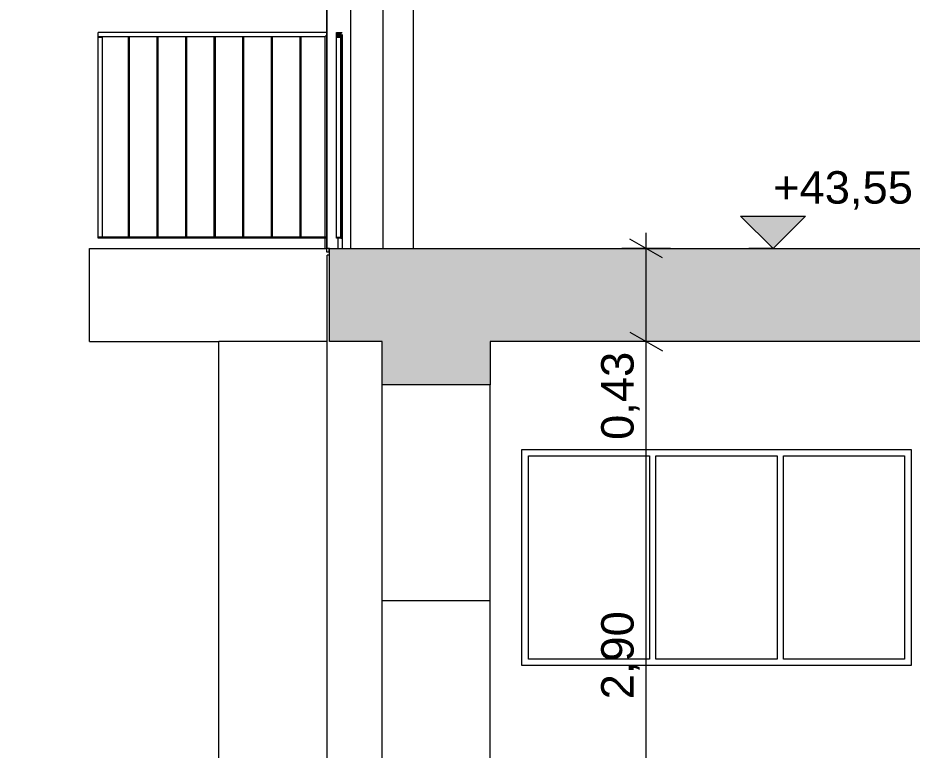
# Model space of a CAD drawing. Header units: metres. Extents: x -111189 to -108577, y -72951 to -72647.
# Drawn here: x -108921.249 to -108917.114, y -72940.954 to -72937.565 of the extents above; entities that cross this region are included whole.
import ezdxf

# ---------------------------------------------------------------- set-up
doc = ezdxf.new("R2010")
doc.units = ezdxf.units.M
doc.header["$MEASUREMENT"] = 0
for name, color, linetype in [('03 - COBERTURA', 7, 'Continuous'), ('03 - LAJES', 7, 'Continuous'), ('05 - PAREDES..35', 7, 'Continuous'), ('05 - PILAR', 7, 'Continuous'), ('06 - ESCADAS _ GUARDAS', 7, 'Continuous'), ('06 - FORRA', 7, 'Continuous'), ('12 - COTAS GERAIS', 7, 'Continuous')]:
    doc.layers.add(name, color=color, linetype=linetype)
doc.styles.add('ESTILO_GERADO_7', font='')
doc.styles.get('ESTILO_GERADO_7').set_extended_font_data('Helvetica')
doc.dimstyles.new('ESTILO_GERADO__5', dxfattribs={"dimtxt": 0.15, "dimasz": 0.114, "dimexe": 0.18, "dimexo": 0.0625, "dimgap": 0, "dimtad": 1, "dimzin": 0, "dimdsep": 46, "dimtxsty": 'ESTILO_GERADO_7', "dimblk": 'ARROWHEAD_2', "dimblk1": 'ARROWHEAD_2', "dimblk2": 'ARROWHEAD_2', "dimcen": 0.09, "dimse1": 1, "dimse2": 1, "dimclrd": 7, "dimclre": 7, "dimclrt": 7, "dimadec": 0, "dimazin": 0, "dimtfac": 1, "dimtdec": 4, "dimtmove": 0, "dimatfit": 3, "dimfxl": 1, "dimtolj": 1, "dimtzin": 0, "dimarcsym": 0})

# ---------------------------------------------------------------- blocks, each defined once
blk = doc.blocks.new('Corte Elem_473_1', base_point=(-108745.4296, -72941.9624))
at = {"layer": '05 - PAREDES..35', "color": 7, "linetype": 'Continuous', "lineweight": 13}
blk.add_line((-108919.8097, -72938.6324), (-108919.8097, -72938.6624), dxfattribs=at)
blk = doc.blocks.new('Corte Elem_516_1', base_point=(-108745.4296, -72941.9624))
at = {"layer": '05 - PAREDES..35', "color": 7, "linetype": 'Continuous', "lineweight": 13}
for p, q in [((-108918.9186, -72940.5624), (-108918.9186, -72939.5624)), ((-108918.9186, -72939.5624), (-108917.1186, -72939.5624)), ((-108918.8886, -72940.5324), (-108918.8886, -72939.5924)), ((-108918.8886, -72939.5924), (-108918.3286, -72939.5924)), ((-108918.3286, -72939.5924), (-108918.3286, -72940.5324)), ((-108918.2986, -72940.5324), (-108918.2986, -72939.5924)), ((-108918.2986, -72939.5924), (-108917.7386, -72939.5924)), ((-108917.7386, -72939.5924), (-108917.7386, -72940.5324)), ((-108917.7086, -72940.5324), (-108917.7086, -72939.5924)), ((-108917.7086, -72939.5924), (-108917.1486, -72939.5924)), ((-108917.1486, -72939.5924), (-108917.1486, -72940.5324)), ((-108917.1186, -72939.5624), (-108917.1186, -72940.5624)), ((-108918.3286, -72940.5324), (-108918.8886, -72940.5324)), ((-108917.7386, -72940.5324), (-108918.2986, -72940.5324)), ((-108917.1486, -72940.5324), (-108917.7086, -72940.5324)), ((-108917.1186, -72940.5624), (-108918.9186, -72940.5624))]:
    blk.add_line(p, q, dxfattribs=at)
blk = doc.blocks.new('Corte Elem_540_1', base_point=(-108745.4296, -72941.9624))
at = {"layer": '03 - LAJES', "linetype": 'Continuous', "lineweight": 13}
blk.add_hatch(color=251, dxfattribs=at).paths.add_polyline_path([(-108919.8082, -72938.6324), (-108919.8082, -72939.0624), (-108916.8597, -72939.0624), (-108916.8597, -72938.6324)])
at = {"layer": '03 - LAJES', "color": 7, "linetype": 'Continuous', "lineweight": 20}
for p, q in [((-108919.8082, -72939.0624), (-108919.8082, -72938.6324)), ((-108919.8082, -72938.6324), (-108916.8597, -72938.6324)), ((-108919.5646, -72939.0624), (-108919.8082, -72939.0624)), ((-108916.8597, -72939.0624), (-108919.0646, -72939.0624))]:
    blk.add_line(p, q, dxfattribs=at)
blk = doc.blocks.new('Corte Elem_541_1', base_point=(-108745.4296, -72941.9624))
at = {"layer": '03 - COBERTURA', "color": 7, "linetype": 'Continuous', "lineweight": 13}
for p in [(-108920.3197, -72941.3624), (-108919.8197, -72939.0624)]:
    blk.add_line(p, (-108920.3197, -72939.0624), dxfattribs=at)
blk = doc.blocks.new('Corte Elem_542_1', base_point=(-108745.4296, -72941.9624))
at = {"layer": '03 - COBERTURA', "color": 7, "linetype": 'Continuous', "lineweight": 13}
for p, q in [((-108919.5646, -72939.2662), (-108919.5646, -72939.2624)), ((-108919.0646, -72939.2662), (-108919.0646, -72939.2624)), ((-108919.5646, -72939.2776), (-108919.5646, -72939.2662)), ((-108919.5646, -72939.2965), (-108919.5646, -72939.2776)), ((-108919.5646, -72939.3227), (-108919.5646, -72939.2965)), ((-108919.0646, -72939.2776), (-108919.0646, -72939.2662)), ((-108919.0646, -72939.2965), (-108919.0646, -72939.2776)), ((-108919.0646, -72939.3227), (-108919.0646, -72939.2965)), ((-108919.5646, -72939.3561), (-108919.5646, -72939.3227)), ((-108919.0646, -72939.3561), (-108919.0646, -72939.3227)), ((-108919.5646, -72939.3964), (-108919.5646, -72939.3561)), ((-108919.0646, -72939.3964), (-108919.0646, -72939.3561)), ((-108919.5646, -72939.4433), (-108919.5646, -72939.3964)), ((-108919.0646, -72939.4433), (-108919.0646, -72939.3964)), ((-108919.5646, -72939.4964), (-108919.5646, -72939.4433)), ((-108919.0646, -72939.4964), (-108919.0646, -72939.4433)), ((-108919.5646, -72939.5553), (-108919.5646, -72939.4964)), ((-108919.0646, -72939.5553), (-108919.0646, -72939.4964)), ((-108919.5646, -72939.6196), (-108919.5646, -72939.5553)), ((-108919.0646, -72939.6196), (-108919.0646, -72939.5553)), ((-108919.5646, -72939.6888), (-108919.5646, -72939.6196)), ((-108919.0646, -72939.6888), (-108919.0646, -72939.6196)), ((-108919.5646, -72939.7624), (-108919.5646, -72939.6888)), ((-108919.0646, -72939.7624), (-108919.0646, -72939.6888)), ((-108919.5646, -72939.8398), (-108919.5646, -72939.7624)), ((-108919.0646, -72939.8398), (-108919.0646, -72939.7624)), ((-108919.5646, -72939.9204), (-108919.5646, -72939.8398)), ((-108919.0646, -72939.9204), (-108919.0646, -72939.8398)), ((-108919.5646, -72940.0036), (-108919.5646, -72939.9204)), ((-108919.0646, -72940.0036), (-108919.0646, -72939.9204)), ((-108919.5646, -72940.0888), (-108919.5646, -72940.0036)), ((-108919.0646, -72940.0888), (-108919.0646, -72940.0036)), ((-108919.5646, -72940.1753), (-108919.5646, -72940.0888)), ((-108919.0646, -72940.1753), (-108919.0646, -72940.0888)), ((-108919.5646, -72940.2624), (-108919.5646, -72940.1753)), ((-108919.0646, -72940.2624), (-108919.0646, -72940.1753)), ((-108919.5646, -72941.3624), (-108919.5646, -72940.2624)), ((-108919.0646, -72940.2624), (-108919.5646, -72940.2624)), ((-108919.0646, -72941.3624), (-108919.0646, -72940.2624))]:
    blk.add_line(p, q, dxfattribs=at)
blk = doc.blocks.new('Corte Elem_543_1', base_point=(-108745.4296, -72941.9624))
at = {"layer": '03 - LAJES', "linetype": 'Continuous', "lineweight": 13}
blk.add_hatch(color=251, dxfattribs=at).paths.add_polyline_path([(-108919.0646, -72939.0624), (-108919.5646, -72939.0624), (-108919.5646, -72939.2624), (-108919.0646, -72939.2624)])
at = {"layer": '03 - LAJES', "color": 7, "linetype": 'Continuous', "lineweight": 20}
for p, q in [((-108919.5646, -72939.2624), (-108919.5646, -72939.0624)), ((-108919.0646, -72939.0624), (-108919.0646, -72939.2624)), ((-108919.0646, -72939.2624), (-108919.5646, -72939.2624))]:
    blk.add_line(p, q, dxfattribs=at)
blk = doc.blocks.new('Corte Elem_544_1', base_point=(-108745.4296, -72941.9624))
at = {"layer": '06 - ESCADAS _ GUARDAS', "color": 7, "linetype": 'Continuous', "lineweight": 13}
for p, q in [((-108919.7697, -72937.6524), (-108919.7697, -72937.6549)), ((-108919.7497, -72937.6524), (-108919.7497, -72938.6324)), ((-108919.7697, -72938.5849), (-108919.7697, -72938.6324))]:
    blk.add_line(p, q, dxfattribs=at)
blk = doc.blocks.new('Corte Elem_545_1', base_point=(-108745.4296, -72941.9624))
at = {"layer": '06 - ESCADAS _ GUARDAS', "linetype": 'Continuous', "lineweight": 13}
blk.add_hatch(color=251, dxfattribs=at).paths.add_polyline_path([(-108919.7559, -72937.6324), (-108919.7759, -72937.6324), (-108919.7759, -72937.6524), (-108919.7559, -72937.6524)])
at = {"layer": '06 - ESCADAS _ GUARDAS', "color": 7, "linetype": 'Continuous', "lineweight": 20}
for p, q in [((-108919.7759, -72937.6524), (-108919.7759, -72937.6324)), ((-108919.7759, -72937.6324), (-108919.7559, -72937.6324)), ((-108919.7559, -72937.6324), (-108919.7559, -72937.6524)), ((-108919.7559, -72937.6524), (-108919.7759, -72937.6524))]:
    blk.add_line(p, q, dxfattribs=at)
at = {"layer": '06 - ESCADAS _ GUARDAS', "color": 7, "linetype": 'Continuous', "lineweight": 13}
for p, q in [((-108919.7559, -72937.6324), (-108919.7497, -72937.6324)), ((-108919.7497, -72937.6426), (-108919.7497, -72937.6524)), ((-108919.7559, -72937.6524), (-108919.7497, -72937.6524))]:
    blk.add_line(p, q, dxfattribs=at)
blk = doc.blocks.new('Corte Elem_546_1', base_point=(-108745.4296, -72941.9624))
at = {"layer": '06 - ESCADAS _ GUARDAS', "linetype": 'Continuous', "lineweight": 13}
blk.add_hatch(color=251, dxfattribs=at).paths.add_polyline_path([(-108919.7559, -72938.5799), (-108919.7759, -72938.5799), (-108919.7759, -72938.5849), (-108919.7559, -72938.5849)])
at = {"layer": '06 - ESCADAS _ GUARDAS', "color": 7, "linetype": 'Continuous', "lineweight": 20}
for p, q in [((-108919.7759, -72938.5849), (-108919.7759, -72938.5799)), ((-108919.7759, -72938.5799), (-108919.7559, -72938.5799)), ((-108919.7559, -72938.5849), (-108919.7759, -72938.5849)), ((-108919.7559, -72938.5799), (-108919.7559, -72938.5849))]:
    blk.add_line(p, q, dxfattribs=at)
at = {"layer": '06 - ESCADAS _ GUARDAS', "color": 7, "linetype": 'Continuous', "lineweight": 13}
for p, q in [((-108919.7559, -72938.5799), (-108919.7558, -72938.5799)), ((-108919.7559, -72938.5849), (-108919.7497, -72938.5849)), ((-108919.7558, -72938.5799), (-108919.7555, -72938.5799)), ((-108919.7555, -72938.5799), (-108919.7552, -72938.5799)), ((-108919.7552, -72938.5799), (-108919.7549, -72938.5799)), ((-108919.7549, -72938.5799), (-108919.7546, -72938.5799)), ((-108919.7546, -72938.5799), (-108919.7543, -72938.5799)), ((-108919.7543, -72938.5799), (-108919.754, -72938.5799)), ((-108919.754, -72938.5799), (-108919.7537, -72938.5799)), ((-108919.7537, -72938.5799), (-108919.7534, -72938.5799)), ((-108919.7534, -72938.5799), (-108919.7531, -72938.5799)), ((-108919.7531, -72938.5799), (-108919.7529, -72938.5799)), ((-108919.7528, -72938.5799), (-108919.7526, -72938.5799)), ((-108919.7526, -72938.5799), (-108919.7523, -72938.5799)), ((-108919.7523, -72938.5799), (-108919.752, -72938.5799)), ((-108919.752, -72938.5799), (-108919.7517, -72938.5799)), ((-108919.7517, -72938.5799), (-108919.7514, -72938.5799)), ((-108919.7514, -72938.5799), (-108919.7511, -72938.5799)), ((-108919.7511, -72938.5799), (-108919.7508, -72938.5799)), ((-108919.7508, -72938.5799), (-108919.7505, -72938.5799)), ((-108919.7505, -72938.5799), (-108919.7502, -72938.5799)), ((-108919.7502, -72938.5799), (-108919.7499, -72938.5799)), ((-108919.7499, -72938.5799), (-108919.7497, -72938.5799))]:
    blk.add_line(p, q, dxfattribs=at)
blk = doc.blocks.new('Corte Elem_554_1', base_point=(-108745.4296, -72941.9624))
at = {"layer": '06 - ESCADAS _ GUARDAS', "color": 7, "linetype": 'Continuous', "lineweight": 13}
for p, q in [((-108919.7758, -72937.6549), (-108919.7558, -72937.6549)), ((-108919.7758, -72938.5799), (-108919.7758, -72937.6549)), ((-108919.7558, -72938.5799), (-108919.7558, -72937.6549)), ((-108919.7558, -72938.5824), (-108919.7558, -72937.6549)), ((-108919.7558, -72938.5824), (-108919.7558, -72938.5799))]:
    blk.add_line(p, q, dxfattribs=at)
blk = doc.blocks.new('Corte Elem_555_1', base_point=(-108745.4296, -72941.9624))
at = {"layer": '06 - ESCADAS _ GUARDAS', "color": 7, "linetype": 'Continuous', "lineweight": 13}
for p, q in [((-108919.7558, -72937.6549), (-108919.7555, -72937.6549)), ((-108919.7555, -72938.5799), (-108919.7555, -72937.6549)), ((-108919.7555, -72938.5824), (-108919.7555, -72937.6549)), ((-108919.7555, -72938.5824), (-108919.7555, -72938.5799))]:
    blk.add_line(p, q, dxfattribs=at)
blk = doc.blocks.new('Corte Elem_556_1', base_point=(-108745.4296, -72941.9624))
at = {"layer": '06 - ESCADAS _ GUARDAS', "color": 7, "linetype": 'Continuous', "lineweight": 13}
for p, q in [((-108919.7555, -72937.6549), (-108919.7552, -72937.6549)), ((-108919.7552, -72938.5799), (-108919.7552, -72937.6549)), ((-108919.7552, -72938.5824), (-108919.7552, -72937.6549)), ((-108919.7552, -72938.5824), (-108919.7552, -72938.5799))]:
    blk.add_line(p, q, dxfattribs=at)
blk = doc.blocks.new('Corte Elem_557_1', base_point=(-108745.4296, -72941.9624))
at = {"layer": '06 - ESCADAS _ GUARDAS', "color": 7, "linetype": 'Continuous', "lineweight": 13}
for p, q in [((-108919.7552, -72937.6549), (-108919.7549, -72937.6549)), ((-108919.7549, -72938.5799), (-108919.7549, -72937.6549)), ((-108919.7549, -72938.5824), (-108919.7549, -72937.6549)), ((-108919.7549, -72938.5824), (-108919.7549, -72938.5799))]:
    blk.add_line(p, q, dxfattribs=at)
blk = doc.blocks.new('Corte Elem_558_1', base_point=(-108745.4296, -72941.9624))
at = {"layer": '06 - ESCADAS _ GUARDAS', "color": 7, "linetype": 'Continuous', "lineweight": 13}
for p, q in [((-108919.7549, -72937.6549), (-108919.7546, -72937.6549)), ((-108919.7546, -72938.5799), (-108919.7546, -72937.6549)), ((-108919.7546, -72938.5824), (-108919.7546, -72937.6549)), ((-108919.7546, -72938.5824), (-108919.7546, -72938.5799))]:
    blk.add_line(p, q, dxfattribs=at)
blk = doc.blocks.new('Corte Elem_559_1', base_point=(-108745.4296, -72941.9624))
at = {"layer": '06 - ESCADAS _ GUARDAS', "color": 7, "linetype": 'Continuous', "lineweight": 13}
for p, q in [((-108919.7546, -72937.6549), (-108919.7543, -72937.6549)), ((-108919.7543, -72938.5799), (-108919.7543, -72937.6549)), ((-108919.7543, -72938.5824), (-108919.7543, -72937.6549)), ((-108919.7543, -72938.5824), (-108919.7543, -72938.5799))]:
    blk.add_line(p, q, dxfattribs=at)
blk = doc.blocks.new('Corte Elem_560_1', base_point=(-108745.4296, -72941.9624))
at = {"layer": '06 - ESCADAS _ GUARDAS', "color": 7, "linetype": 'Continuous', "lineweight": 13}
for p, q in [((-108919.7543, -72937.6549), (-108919.754, -72937.6549)), ((-108919.754, -72938.5799), (-108919.754, -72937.6549)), ((-108919.754, -72938.5824), (-108919.754, -72937.6549)), ((-108919.754, -72938.5824), (-108919.754, -72938.5799))]:
    blk.add_line(p, q, dxfattribs=at)
blk = doc.blocks.new('Corte Elem_561_1', base_point=(-108745.4296, -72941.9624))
at = {"layer": '06 - ESCADAS _ GUARDAS', "color": 7, "linetype": 'Continuous', "lineweight": 13}
for p, q in [((-108919.754, -72937.6549), (-108919.7537, -72937.6549)), ((-108919.7537, -72938.5799), (-108919.7537, -72937.6549)), ((-108919.7537, -72938.5824), (-108919.7537, -72937.6549)), ((-108919.7537, -72938.5824), (-108919.7537, -72938.5799))]:
    blk.add_line(p, q, dxfattribs=at)
blk = doc.blocks.new('Corte Elem_562_1', base_point=(-108745.4296, -72941.9624))
at = {"layer": '06 - ESCADAS _ GUARDAS', "color": 7, "linetype": 'Continuous', "lineweight": 13}
for p, q in [((-108919.7537, -72937.6549), (-108919.7534, -72937.6549)), ((-108919.7534, -72938.5799), (-108919.7534, -72937.6549)), ((-108919.7534, -72938.5824), (-108919.7534, -72937.6549)), ((-108919.7534, -72938.5824), (-108919.7534, -72938.5799))]:
    blk.add_line(p, q, dxfattribs=at)
blk = doc.blocks.new('Corte Elem_563_1', base_point=(-108745.4296, -72941.9624))
at = {"layer": '06 - ESCADAS _ GUARDAS', "color": 7, "linetype": 'Continuous', "lineweight": 13}
for p, q in [((-108919.7534, -72937.6549), (-108919.7531, -72937.6549)), ((-108919.7531, -72938.5799), (-108919.7531, -72937.6549)), ((-108919.7531, -72938.5824), (-108919.7531, -72937.6549)), ((-108919.7531, -72938.5824), (-108919.7531, -72938.5799))]:
    blk.add_line(p, q, dxfattribs=at)
blk = doc.blocks.new('Corte Elem_564_1', base_point=(-108745.4296, -72941.9624))
at = {"layer": '06 - ESCADAS _ GUARDAS', "color": 7, "linetype": 'Continuous', "lineweight": 13}
for p, q in [((-108919.7531, -72937.6549), (-108919.7529, -72937.6549)), ((-108919.7529, -72938.5824), (-108919.7529, -72937.6549)), ((-108919.7528, -72938.5799), (-108919.7528, -72937.6549)), ((-108919.7528, -72938.5824), (-108919.7528, -72938.5799))]:
    blk.add_line(p, q, dxfattribs=at)
blk = doc.blocks.new('Corte Elem_565_1', base_point=(-108745.4296, -72941.9624))
at = {"layer": '06 - ESCADAS _ GUARDAS', "color": 7, "linetype": 'Continuous', "lineweight": 13}
for p, q in [((-108919.7528, -72937.6549), (-108919.7526, -72937.6549)), ((-108919.7526, -72938.5799), (-108919.7526, -72937.6549)), ((-108919.7526, -72938.5824), (-108919.7526, -72937.6549)), ((-108919.7526, -72938.5824), (-108919.7526, -72938.5799))]:
    blk.add_line(p, q, dxfattribs=at)
blk = doc.blocks.new('Corte Elem_566_1', base_point=(-108745.4296, -72941.9624))
at = {"layer": '06 - ESCADAS _ GUARDAS', "color": 7, "linetype": 'Continuous', "lineweight": 13}
for p, q in [((-108919.7526, -72937.6549), (-108919.7523, -72937.6549)), ((-108919.7523, -72938.5799), (-108919.7523, -72937.6549)), ((-108919.7523, -72938.5824), (-108919.7523, -72937.6549)), ((-108919.7523, -72938.5824), (-108919.7523, -72938.5799))]:
    blk.add_line(p, q, dxfattribs=at)
blk = doc.blocks.new('Corte Elem_567_1', base_point=(-108745.4296, -72941.9624))
at = {"layer": '06 - ESCADAS _ GUARDAS', "color": 7, "linetype": 'Continuous', "lineweight": 13}
for p, q in [((-108919.7523, -72937.6549), (-108919.752, -72937.6549)), ((-108919.752, -72938.5799), (-108919.752, -72937.6549)), ((-108919.752, -72938.5824), (-108919.752, -72937.6549)), ((-108919.752, -72938.5824), (-108919.752, -72938.5799))]:
    blk.add_line(p, q, dxfattribs=at)
blk = doc.blocks.new('Corte Elem_568_1', base_point=(-108745.4296, -72941.9624))
at = {"layer": '06 - ESCADAS _ GUARDAS', "color": 7, "linetype": 'Continuous', "lineweight": 13}
for p, q in [((-108919.752, -72937.6549), (-108919.7517, -72937.6549)), ((-108919.7517, -72938.5799), (-108919.7517, -72937.6549)), ((-108919.7517, -72938.5824), (-108919.7517, -72937.6549)), ((-108919.7517, -72938.5824), (-108919.7517, -72938.5799))]:
    blk.add_line(p, q, dxfattribs=at)
blk = doc.blocks.new('Corte Elem_569_1', base_point=(-108745.4296, -72941.9624))
at = {"layer": '06 - ESCADAS _ GUARDAS', "color": 7, "linetype": 'Continuous', "lineweight": 13}
for p, q in [((-108919.7517, -72937.6549), (-108919.7514, -72937.6549)), ((-108919.7514, -72938.5799), (-108919.7514, -72937.6549)), ((-108919.7514, -72938.5824), (-108919.7514, -72937.6549)), ((-108919.7514, -72938.5824), (-108919.7514, -72938.5799))]:
    blk.add_line(p, q, dxfattribs=at)
blk = doc.blocks.new('Corte Elem_570_1', base_point=(-108745.4296, -72941.9624))
at = {"layer": '06 - ESCADAS _ GUARDAS', "color": 7, "linetype": 'Continuous', "lineweight": 13}
for p, q in [((-108919.7514, -72937.6549), (-108919.7511, -72937.6549)), ((-108919.7511, -72938.5799), (-108919.7511, -72937.6549)), ((-108919.7511, -72938.5824), (-108919.7511, -72937.6549)), ((-108919.7511, -72938.5824), (-108919.7511, -72938.5799))]:
    blk.add_line(p, q, dxfattribs=at)
blk = doc.blocks.new('Corte Elem_571_1', base_point=(-108745.4296, -72941.9624))
at = {"layer": '06 - ESCADAS _ GUARDAS', "color": 7, "linetype": 'Continuous', "lineweight": 13}
for p, q in [((-108919.7511, -72937.6549), (-108919.7508, -72937.6549)), ((-108919.7508, -72938.5799), (-108919.7508, -72937.6549)), ((-108919.7508, -72938.5824), (-108919.7508, -72937.6549)), ((-108919.7508, -72938.5824), (-108919.7508, -72938.5799))]:
    blk.add_line(p, q, dxfattribs=at)
blk = doc.blocks.new('Corte Elem_572_1', base_point=(-108745.4296, -72941.9624))
at = {"layer": '06 - ESCADAS _ GUARDAS', "color": 7, "linetype": 'Continuous', "lineweight": 13}
for p, q in [((-108919.7508, -72937.6549), (-108919.7505, -72937.6549)), ((-108919.7505, -72938.5799), (-108919.7505, -72937.6549)), ((-108919.7505, -72938.5824), (-108919.7505, -72937.6549)), ((-108919.7505, -72938.5824), (-108919.7505, -72938.5799))]:
    blk.add_line(p, q, dxfattribs=at)
blk = doc.blocks.new('Corte Elem_573_1', base_point=(-108745.4296, -72941.9624))
at = {"layer": '06 - ESCADAS _ GUARDAS', "color": 7, "linetype": 'Continuous', "lineweight": 13}
for p, q in [((-108919.7505, -72937.6549), (-108919.7502, -72937.6549)), ((-108919.7502, -72938.5799), (-108919.7502, -72937.6549)), ((-108919.7502, -72938.5824), (-108919.7502, -72937.6549)), ((-108919.7502, -72938.5824), (-108919.7502, -72938.5799))]:
    blk.add_line(p, q, dxfattribs=at)
blk = doc.blocks.new('Corte Elem_582_1', base_point=(-108745.4296, -72941.9624))
at = {"layer": '05 - PILAR', "color": 7, "linetype": 'Continuous', "lineweight": 13}
for p, q in [((-108919.7097, -72938.6324), (-108919.7097, -72936.2324)), ((-108919.7097, -72936.2324), (-108919.6847, -72936.2324)), ((-108919.5847, -72936.2324), (-108919.5597, -72936.2324)), ((-108919.5597, -72938.6324), (-108919.5597, -72936.2324))]:
    blk.add_line(p, q, dxfattribs=at)
blk = doc.blocks.new('Corte Elem_600_1', base_point=(-108745.4296, -72941.9624))
at = {"layer": '06 - FORRA', "color": 7, "linetype": 'Continuous', "lineweight": 13}
for p, q in [((-108919.8197, -72938.6324), (-108919.8197, -72936.0963)), ((-108919.4197, -72938.6324), (-108919.4197, -72936.0963)), ((-108919.8082, -72938.6324), (-108919.8197, -72938.6324))]:
    blk.add_line(p, q, dxfattribs=at)
blk = doc.blocks.new('Corte Elem_601_1', base_point=(-108745.4296, -72941.9624))
at = {"layer": '06 - FORRA', "color": 7, "linetype": 'Continuous', "lineweight": 13}
for p, q in [((-108919.8206, -72938.6324), (-108919.8206, -72936.0963)), ((-108919.8206, -72938.6497), (-108919.8206, -72938.6324)), ((-108919.8106, -72938.6324), (-108919.8106, -72938.6497)), ((-108919.8106, -72938.6497), (-108919.8206, -72938.6497))]:
    blk.add_line(p, q, dxfattribs=at)
blk = doc.blocks.new('Corte Elem_603_1', base_point=(-108745.4296, -72941.9624))
at = {"layer": '06 - FORRA', "color": 7, "linetype": 'Continuous', "lineweight": 13}
for p in [(-108919.8082, -72938.6624), (-108919.8197, -72941.3624)]:
    blk.add_line(p, (-108919.8197, -72938.6624), dxfattribs=at)
blk = doc.blocks.new('Corte Elem_604_1', base_point=(-108745.4296, -72941.9624))
at = {"layer": '03 - LAJES', "color": 7, "linetype": 'Continuous', "lineweight": 13}
for p, q in [((-108920.9175, -72939.0624), (-108920.9175, -72938.6324)), ((-108920.9175, -72938.6324), (-108919.8206, -72938.6324)), ((-108919.8206, -72938.6324), (-108919.8197, -72938.6324)), ((-108920.9175, -72939.0624), (-108920.3197, -72939.0624))]:
    blk.add_line(p, q, dxfattribs=at)
blk = doc.blocks.new('Corte Elem_605_1', base_point=(-108745.4296, -72941.9624))
at = {"layer": '06 - ESCADAS _ GUARDAS', "color": 7, "linetype": 'Continuous', "lineweight": 13}
for p, q in [((-108919.7502, -72937.6549), (-108919.7499, -72937.6549)), ((-108919.7499, -72938.5799), (-108919.7499, -72937.6549)), ((-108919.7499, -72938.5824), (-108919.7499, -72937.6549)), ((-108919.7499, -72938.5824), (-108919.7499, -72938.5799))]:
    blk.add_line(p, q, dxfattribs=at)
blk = doc.blocks.new('Corte Elem_606_1', base_point=(-108745.4296, -72941.9624))
at = {"layer": '06 - ESCADAS _ GUARDAS', "color": 7, "linetype": 'Continuous', "lineweight": 13}
for p, q in [((-108919.8297, -72937.6524), (-108919.8297, -72938.5799)), ((-108919.8297, -72938.5799), (-108919.8297, -72938.5849)), ((-108919.8297, -72938.5849), (-108919.8297, -72938.6324))]:
    blk.add_line(p, q, dxfattribs=at)
blk = doc.blocks.new('Corte Elem_607_1', base_point=(-108745.4296, -72941.9624))
at = {"layer": '06 - ESCADAS _ GUARDAS', "color": 7, "linetype": 'Continuous', "lineweight": 13}
for p, q in [((-108920.8775, -72937.6524), (-108920.8775, -72937.6324)), ((-108919.8206, -72937.6324), (-108920.8775, -72937.6324)), ((-108919.8297, -72937.6524), (-108919.8206, -72937.6433)), ((-108919.8297, -72937.6524), (-108920.8775, -72937.6524))]:
    blk.add_line(p, q, dxfattribs=at)
blk = doc.blocks.new('Corte Elem_608_1', base_point=(-108745.4296, -72941.9624))
at = {"layer": '06 - ESCADAS _ GUARDAS', "color": 7, "linetype": 'Continuous', "lineweight": 13}
for p, q in [((-108920.8775, -72938.5849), (-108920.8775, -72938.5799)), ((-108920.7378, -72938.5799), (-108920.8775, -72938.5799)), ((-108919.8297, -72938.5849), (-108920.8775, -72938.5849)), ((-108920.7328, -72938.5799), (-108920.7378, -72938.5799)), ((-108920.6055, -72938.5799), (-108920.7328, -72938.5799)), ((-108920.6005, -72938.5799), (-108920.6055, -72938.5799)), ((-108920.4733, -72938.5799), (-108920.6005, -72938.5799)), ((-108920.4683, -72938.5799), (-108920.4733, -72938.5799)), ((-108920.3411, -72938.5799), (-108920.4683, -72938.5799)), ((-108920.3361, -72938.5799), (-108920.3411, -72938.5799)), ((-108920.2089, -72938.5799), (-108920.3361, -72938.5799)), ((-108920.2039, -72938.5799), (-108920.2089, -72938.5799)), ((-108920.0766, -72938.5799), (-108920.2039, -72938.5799)), ((-108920.0716, -72938.5799), (-108920.0766, -72938.5799)), ((-108919.9444, -72938.5799), (-108920.0716, -72938.5799)), ((-108919.9394, -72938.5799), (-108919.9444, -72938.5799)), ((-108919.8297, -72938.5799), (-108919.9394, -72938.5799)), ((-108919.8206, -72938.5799), (-108919.8297, -72938.5799)), ((-108919.8206, -72938.5849), (-108919.8297, -72938.5849))]:
    blk.add_line(p, q, dxfattribs=at)
blk = doc.blocks.new('Corte Elem_612_1', base_point=(-108745.4296, -72941.9624))
at = {"layer": '06 - ESCADAS _ GUARDAS', "color": 7, "linetype": 'Continuous', "lineweight": 13}
for p, q in [((-108919.9444, -72937.6549), (-108919.9394, -72937.6549)), ((-108919.9444, -72938.5799), (-108919.9444, -72937.6549)), ((-108919.9394, -72938.5799), (-108919.9394, -72937.6549)), ((-108919.9444, -72938.5824), (-108919.9444, -72938.5799)), ((-108919.9444, -72938.5824), (-108919.9394, -72938.5824)), ((-108919.9394, -72938.5824), (-108919.9394, -72938.5799))]:
    blk.add_line(p, q, dxfattribs=at)
blk = doc.blocks.new('Corte Elem_613_1', base_point=(-108745.4296, -72941.9624))
at = {"layer": '06 - ESCADAS _ GUARDAS', "color": 7, "linetype": 'Continuous', "lineweight": 13}
for p, q in [((-108920.0766, -72937.6549), (-108920.0716, -72937.6549)), ((-108920.0766, -72938.5799), (-108920.0766, -72937.6549)), ((-108920.0716, -72938.5799), (-108920.0716, -72937.6549)), ((-108920.0766, -72938.5824), (-108920.0766, -72938.5799)), ((-108920.0766, -72938.5824), (-108920.0716, -72938.5824)), ((-108920.0716, -72938.5824), (-108920.0716, -72938.5799))]:
    blk.add_line(p, q, dxfattribs=at)
blk = doc.blocks.new('Corte Elem_614_1', base_point=(-108745.4296, -72941.9624))
at = {"layer": '06 - ESCADAS _ GUARDAS', "color": 7, "linetype": 'Continuous', "lineweight": 13}
for p, q in [((-108920.2089, -72937.6549), (-108920.2039, -72937.6549)), ((-108920.2089, -72938.5799), (-108920.2089, -72937.6549)), ((-108920.2039, -72938.5799), (-108920.2039, -72937.6549)), ((-108920.2089, -72938.5824), (-108920.2089, -72938.5799)), ((-108920.2089, -72938.5824), (-108920.2039, -72938.5824)), ((-108920.2039, -72938.5824), (-108920.2039, -72938.5799))]:
    blk.add_line(p, q, dxfattribs=at)
blk = doc.blocks.new('Corte Elem_615_1', base_point=(-108745.4296, -72941.9624))
at = {"layer": '06 - ESCADAS _ GUARDAS', "color": 7, "linetype": 'Continuous', "lineweight": 13}
for p, q in [((-108920.3411, -72937.6549), (-108920.3361, -72937.6549)), ((-108920.3411, -72938.5799), (-108920.3411, -72937.6549)), ((-108920.3361, -72938.5799), (-108920.3361, -72937.6549)), ((-108920.3411, -72938.5824), (-108920.3411, -72938.5799)), ((-108920.3411, -72938.5824), (-108920.3361, -72938.5824)), ((-108920.3361, -72938.5824), (-108920.3361, -72938.5799))]:
    blk.add_line(p, q, dxfattribs=at)
blk = doc.blocks.new('Corte Elem_616_1', base_point=(-108745.4296, -72941.9624))
at = {"layer": '06 - ESCADAS _ GUARDAS', "color": 7, "linetype": 'Continuous', "lineweight": 13}
for p, q in [((-108920.4733, -72937.6549), (-108920.4683, -72937.6549)), ((-108920.4733, -72938.5799), (-108920.4733, -72937.6549)), ((-108920.4683, -72938.5799), (-108920.4683, -72937.6549)), ((-108920.4733, -72938.5824), (-108920.4733, -72938.5799)), ((-108920.4733, -72938.5824), (-108920.4683, -72938.5824)), ((-108920.4683, -72938.5824), (-108920.4683, -72938.5799))]:
    blk.add_line(p, q, dxfattribs=at)
blk = doc.blocks.new('Corte Elem_617_1', base_point=(-108745.4296, -72941.9624))
at = {"layer": '06 - ESCADAS _ GUARDAS', "color": 7, "linetype": 'Continuous', "lineweight": 13}
for p, q in [((-108920.6055, -72937.6549), (-108920.6005, -72937.6549)), ((-108920.6055, -72938.5799), (-108920.6055, -72937.6549)), ((-108920.6005, -72938.5799), (-108920.6005, -72937.6549)), ((-108920.6055, -72938.5824), (-108920.6055, -72938.5799)), ((-108920.6055, -72938.5824), (-108920.6005, -72938.5824)), ((-108920.6005, -72938.5824), (-108920.6005, -72938.5799))]:
    blk.add_line(p, q, dxfattribs=at)
blk = doc.blocks.new('Corte Elem_618_1', base_point=(-108745.4296, -72941.9624))
at = {"layer": '06 - ESCADAS _ GUARDAS', "color": 7, "linetype": 'Continuous', "lineweight": 13}
for p, q in [((-108920.7378, -72937.6549), (-108920.7328, -72937.6549)), ((-108920.7378, -72938.5799), (-108920.7378, -72937.6549)), ((-108920.7328, -72938.5799), (-108920.7328, -72937.6549)), ((-108920.7378, -72938.5824), (-108920.7378, -72938.5799)), ((-108920.7378, -72938.5824), (-108920.7328, -72938.5824)), ((-108920.7328, -72938.5824), (-108920.7328, -72938.5799))]:
    blk.add_line(p, q, dxfattribs=at)
blk = doc.blocks.new('Corte Elem_619_1', base_point=(-108745.4296, -72941.9624))
at = {"layer": '06 - ESCADAS _ GUARDAS', "color": 7, "linetype": 'Continuous', "lineweight": 13}
for p, q in [((-108920.8775, -72937.6549), (-108920.8575, -72937.6549)), ((-108920.8775, -72938.5799), (-108920.8775, -72937.6549)), ((-108920.8575, -72938.5799), (-108920.8575, -72937.6549))]:
    blk.add_line(p, q, dxfattribs=at)
blk = doc.blocks.new('*D1375', base_point=(-108745.4296, -72941.9624))
at = {"layer": '12 - COTAS GERAIS', "color": 7, "linetype": 'Continuous', "lineweight": 5, "transparency": 16777216}
for p, q in [((-108918.4191, -72939.0191), (-108918.2691, -72939.1057)), ((-108918.2316, -72939.0624), (-108918.4566, -72939.0624)), ((-108918.3441, -72941.9624), (-108918.3441, -72939.0624)), ((-108918.4191, -72941.9191), (-108918.2691, -72942.0057)), ((-108918.2691, -72942.0257), (-108918.4191, -72941.9391)), ((-108918.2316, -72941.9624), (-108918.4566, -72941.9624))]:
    blk.add_line(p, q, dxfattribs=at)
at = {"layer": '12 - COTAS GERAIS', "color": 7, "lineweight": 5, "transparency": 16777216, "char_height": 0.15, "attachment_point": 7, "rotation": 90, "style": 'ESTILO_GERADO_7'}
for s, insert in [('\\A1;{\\pql;\\fHelvetica|b0|i0|c0|p0;\\W1.000000;0,43}', (-108918.3741, -72939.5179)), ('\\A1;{\\pql;\\fHelvetica|b0|i0|c0|p0;\\W1.000000;2,90}', (-108918.3741, -72940.7185)), ('\\A1;{\\pql;\\fHelvetica|b0|i0|c0|p0;\\W1.000000;0,02}', (-108918.3741, -72941.9191))]:
    blk.add_mtext(s, dxfattribs=dict(at, insert=insert))
blk = doc.blocks.new('ARROWHEAD_2')
at = {"color": 0, "linetype": 'Continuous', "lineweight": 0}
for p, q in [((-0.378, -0.655), (0.378, 0.655)), ((0, 0), (-1, 0))]:
    blk.add_line(p, q, dxfattribs=at)
blk = doc.blocks.new('*D1376', base_point=(-108745.4296, -72941.9624))
at = {"layer": '12 - COTAS GERAIS', "color": 7, "linetype": 'Continuous', "lineweight": 5, "transparency": 16777216}
for p, q in [((-108918.3441, -72938.6324), (-108918.3441, -72938.5591)), ((-108918.2691, -72938.6757), (-108918.4191, -72938.5891)), ((-108918.2316, -72938.6324), (-108918.4566, -72938.6324)), ((-108918.3441, -72939.0624), (-108918.3441, -72938.6324)), ((-108918.4191, -72939.0191), (-108918.2691, -72939.1057)), ((-108918.2316, -72939.0624), (-108918.4566, -72939.0624))]:
    blk.add_line(p, q, dxfattribs=at)
blk = doc.blocks.new('Cota_11_1', base_point=(-108917.7569, -72941.9824))
at = {"layer": '12 - COTAS GERAIS', "linetype": 'Continuous', "lineweight": 5}
for points in [[(-108917.7569, -72938.6324), (-108917.6069, -72938.4824), (-108917.9069, -72938.4824)], [(-108917.7569, -72941.9824), (-108917.6069, -72941.8324), (-108917.9069, -72941.8324)]]:
    blk.add_hatch(color=7, dxfattribs=at).paths.add_polyline_path(points)
at = {"layer": '12 - COTAS GERAIS', "color": 7, "linetype": 'Continuous', "lineweight": 5}
for p, q in [((-108917.7569, -72938.6324), (-108917.9069, -72938.4824)), ((-108917.9069, -72938.4824), (-108917.6069, -72938.4824)), ((-108917.6069, -72938.4824), (-108917.7569, -72938.6324)), ((-108917.7569, -72938.6324), (-108917.8694, -72938.6324)), ((-108917.7569, -72938.6324), (-108917.6444, -72938.6324)), ((-108917.7569, -72941.9824), (-108917.9069, -72941.8324)), ((-108917.9069, -72941.8324), (-108917.6069, -72941.8324)), ((-108917.6069, -72941.8324), (-108917.7569, -72941.9824)), ((-108917.7569, -72941.9824), (-108917.8694, -72941.9824)), ((-108917.7569, -72941.9824), (-108917.6444, -72941.9824))]:
    blk.add_line(p, q, dxfattribs=at)
at = {"layer": '12 - COTAS GERAIS', "color": 7, "lineweight": 5, "char_height": 0.15, "attachment_point": 7, "style": 'ESTILO_GERADO_7'}
for s, insert in [('\\A1;{\\pql;\\fHelvetica|b0|i0|c0|p0;\\W1.000000;+43,55}', (-108917.7569, -72938.4524)), ('\\A1;{\\pql;\\fHelvetica|b0|i0|c0|p0;\\W1.000000;+40,20}', (-108917.7569, -72941.8024))]:
    blk.add_mtext(s, dxfattribs=dict(at, insert=insert))

msp = doc.modelspace()

# ---------------------------------------------------------------- block references
at = {"layer": '03 - COBERTURA', "lineweight": 0}
for name in ['Corte Elem_541_1', 'Corte Elem_542_1']:
    msp.add_blockref(name, (-108745.4296, -72941.9624), dxfattribs=at)
at = {"layer": '03 - LAJES', "lineweight": 0}
for name in ['Corte Elem_604_1', 'Corte Elem_540_1', 'Corte Elem_543_1']:
    msp.add_blockref(name, (-108745.4296, -72941.9624), dxfattribs=at)
at = {"layer": '05 - PAREDES..35', "lineweight": 0}
for name in ['Corte Elem_473_1', 'Corte Elem_516_1']:
    msp.add_blockref(name, (-108745.4296, -72941.9624), dxfattribs=at)
at = {"layer": '05 - PILAR', "lineweight": 0}
msp.add_blockref('Corte Elem_582_1', (-108745.4296, -72941.9624), dxfattribs=at)
at = {"layer": '06 - ESCADAS _ GUARDAS', "lineweight": 0}
for name in ['Corte Elem_607_1', 'Corte Elem_545_1', 'Corte Elem_619_1', 'Corte Elem_618_1', 'Corte Elem_617_1', 'Corte Elem_616_1', 'Corte Elem_615_1', 'Corte Elem_614_1', 'Corte Elem_613_1', 'Corte Elem_612_1', 'Corte Elem_606_1', 'Corte Elem_554_1', 'Corte Elem_544_1', 'Corte Elem_555_1', 'Corte Elem_556_1', 'Corte Elem_557_1', 'Corte Elem_558_1', 'Corte Elem_559_1', 'Corte Elem_560_1', 'Corte Elem_561_1', 'Corte Elem_562_1', 'Corte Elem_563_1', 'Corte Elem_564_1', 'Corte Elem_565_1', 'Corte Elem_566_1', 'Corte Elem_567_1', 'Corte Elem_568_1', 'Corte Elem_569_1', 'Corte Elem_570_1', 'Corte Elem_571_1', 'Corte Elem_572_1', 'Corte Elem_573_1', 'Corte Elem_605_1', 'Corte Elem_608_1', 'Corte Elem_546_1']:
    msp.add_blockref(name, (-108745.4296, -72941.9624), dxfattribs=at)
at = {"layer": '06 - FORRA', "lineweight": 0}
for name in ['Corte Elem_601_1', 'Corte Elem_600_1', 'Corte Elem_603_1']:
    msp.add_blockref(name, (-108745.4296, -72941.9624), dxfattribs=at)
at = {"layer": '12 - COTAS GERAIS', "color": 7, "linetype": 'Continuous', "lineweight": 5}
msp.add_blockref('Cota_11_1', (-108917.7569, -72941.9824), dxfattribs=at)

# ---------------------------------------------------------------- dimensions: what is measured, and where the dimension line sits
for base, p1, p2, picture, middle in [((-108918.3441, -72938.6324), (-108918.3339, -72939.0624), (-108918.3339, -72938.6324), '*D1376', (-108918.4491, -72939.3237)), ((-108918.3441, -72939.0624), (-108925.3846, -72941.9624), (-108918.3339, -72939.0624), '*D1375', (-108918.4491, -72940.5243))]:
    dim = msp.add_linear_dim(base=base, p1=p1, p2=p2, angle=90, dimstyle='ESTILO_GERADO__5', dxfattribs=at)
    dim.commit()
    dim.dimension.update_dxf_attribs({"geometry": picture, "text_midpoint": middle, "dimtype": 160, "text_rotation": 90})

doc.saveas('drawing.dxf')
